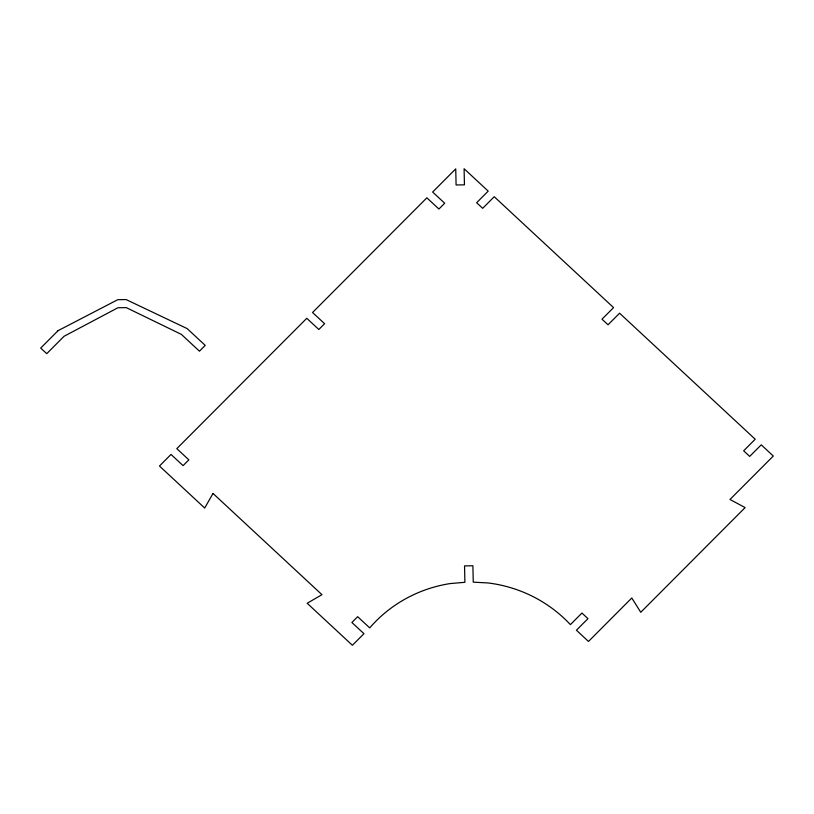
<?xml version="1.0" encoding="UTF-8"?>
<svg xmlns="http://www.w3.org/2000/svg" width="814" height="814" viewBox="0 0 814 814"><rect width="100%" height="100%" fill="white"/><g stroke="black" fill="none" stroke-linecap="round" stroke-linejoin="round"><path stroke-width="1.22" d="M213.014 493.447L204.69 508.038L159.473 466.025L171.021 454.436L183.079 465.639L188.858 459.849L176.801 448.646L306.776 318.294L318.834 329.497L324.603 323.707L312.545 312.505L426.862 197.822L438.919 209.025L444.698 203.235L432.641 192.033L455.738 168.854L456.094 184.971L464.448 184.839L464.092 168.722L488.207 191.127L476.648 202.717L482.682 208.313L494.23 196.723L613.563 307.6L602.004 319.19L608.038 324.796L619.586 313.207L755.209 439.224L743.66 450.814L749.694 456.41L761.243 444.831L773.3 456.033L729.985 499.481L745.136 507.58L640.76 612.291L631.796 597.985L588.481 641.442L576.424 630.229L587.973 618.65L581.949 613.044L570.4 624.633A132.651 128.012 3.7 0 0 488.003 582.946L473.249 582.163L472.893 565.761L464.54 565.903L464.906 582.305L450.203 583.567A132.651 128.012 3.7 0 0 369.719 627.899L357.661 616.697L351.892 622.486L363.95 633.689L352.391 645.278L307.183 603.266L321.957 594.678L213.014 493.447M58.028 330.688L40.7 348.077L46.734 353.673L64.052 336.294L117.918 307.753L126.272 307.621L181.369 334.381L199.45 351.19L205.23 345.39L187.139 328.591L126.089 299.562L117.745 299.694L58.028 330.688"/></g></svg>
